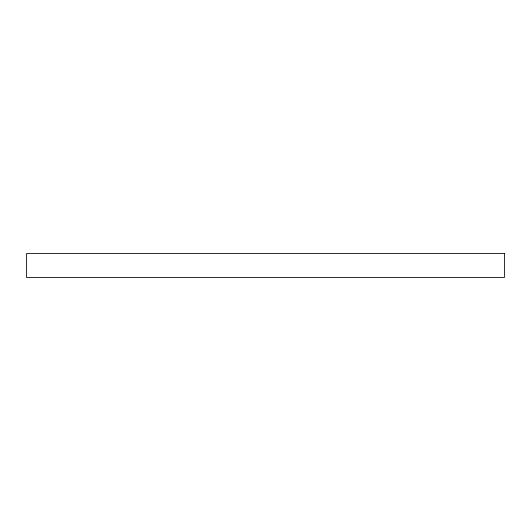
<?xml version="1.0" encoding="UTF-8"?>
<svg xmlns="http://www.w3.org/2000/svg" width="531" height="531" viewBox="0 0 531 531"><rect width="100%" height="100%" fill="white"/><g stroke="black" fill="none" stroke-linecap="round" stroke-linejoin="round"><path stroke-width="0.8" d="M504.45 253.552L26.55 253.552L26.55 277.447L504.45 277.447L504.45 253.552"/></g></svg>
